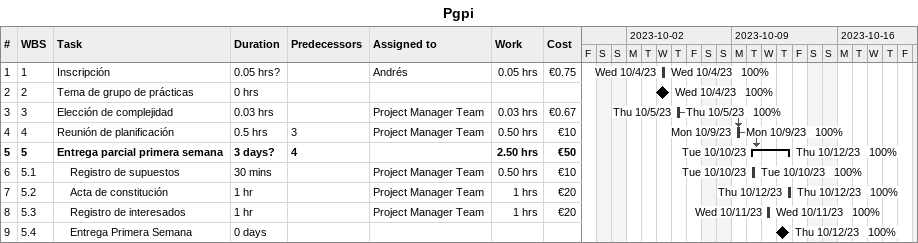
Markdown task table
Pgpi

| ID | WBS | Task | Duration | Start | Finish | Predecessors | Resources | % complete | Work (h) | Cost (€) |
|---|---|---|---|---|---|---|---|---|---|---|
| 1 | 1 | Inscripción | 0.05h? | 2023-10-04 | 2023-10-04 |  | Andrés | 100 | 0.05 | 0.75 |
| 2 | 2 | Tema de grupo de prácticas | 0h | 2023-10-04 | 2023-10-04 |  |  | 100 |  |  |
| 3 | 3 | Elección de complejidad | 0.03h | 2023-10-05 | 2023-10-05 |  | Project Manager Team | 100 | 0.03 | 0.67 |
| 4 | 4 | Reunión de planificación | 0.5h | 2023-10-09 | 2023-10-09 | 3 | Project Manager Team | 100 | 0.50 | 10 |
| 5 | 5 | **Entrega parcial primera semana** | 3d? | 2023-10-10 | 2023-10-12 | 4 |  | 100 | 2.50 | 50 |
| 6 | 5.1 | Registro de supuestos | 30min | 2023-10-10 | 2023-10-10 |  | Project Manager Team | 100 | 0.50 | 10 |
| 7 | 5.2 | Acta de constitución | 1h | 2023-10-12 | 2023-10-12 |  | Project Manager Team | 100 | 1 | 20 |
| 8 | 5.3 | Registro de interesados | 1h | 2023-10-11 | 2023-10-11 |  | Project Manager Team | 100 | 1 | 20 |
| 9 | 5.4 | Entrega Primera Semana | 0d | 2023-10-12 | 2023-10-12 |  |  | 100 |  |  |
